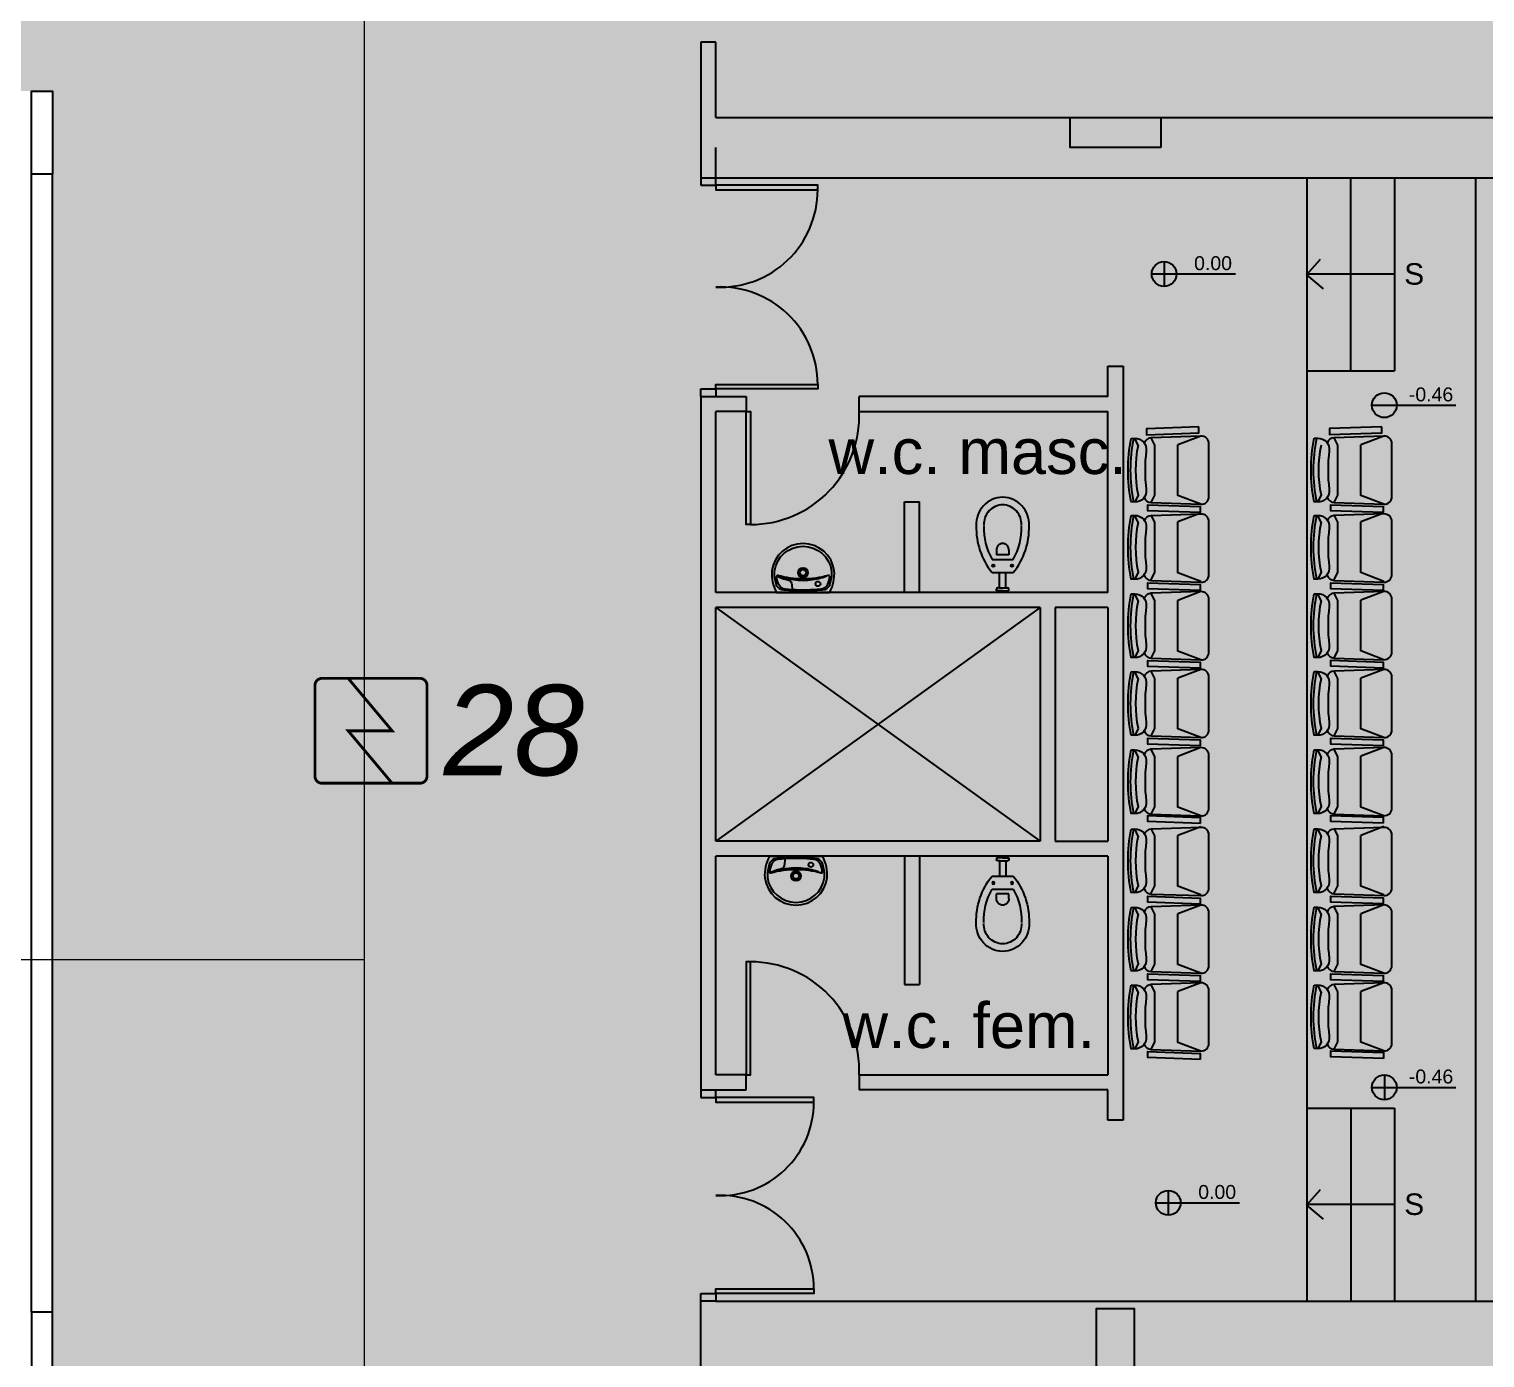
# Model space of a CAD drawing. Header units: metres. Extents: x -331 to 2982, y 362 to 2539.
# Drawn here: x 845.1 to 854.76, y 1879.49 to 1888.31 of the extents above; entities that cross this region are included whole.
import ezdxf
from ezdxf.enums import TextEntityAlignment as Align

# ---------------------------------------------------------------- set-up
doc = ezdxf.new("R2010")
doc.units = ezdxf.units.M
doc.layers.add('_corredores', color=251, linetype='Continuous', plot=False)
doc.layers.add('_salas', color=251, linetype='Continuous', plot=False)
for name, color, linetype in [('ALV', 251, 'Continuous'), ('Cota Nivel', 251, 'Continuous'), ('CX', 251, 'Continuous'), ('Det', 251, 'Continuous'), ('DET. FUMAÇA', 1, 'Continuous'), ('Div', 251, 'Continuous'), ('Est', 251, 'Continuous'), ('Mob', 251, 'Continuous'), ('Pis', 251, 'Continuous'), ('Texto_Salas', 251, 'Continuous'), ('vis', 251, 'Continuous')]:
    doc.layers.add(name, color=color, linetype=linetype)
doc.styles.add('ALESP1', font='arial.ttf')
doc.styles.add('DESTAQUE', font='arial.ttf', dxfattribs={"height": 0.4})
doc.styles.add('X3G_ENTITY_1416B9B4', font='arial.ttf', dxfattribs={"height": 0.6})

# ---------------------------------------------------------------- blocks, each defined once
blk = doc.blocks.new('Detector de fumaça')
at = {"layer": 'DET. FUMAÇA', "linetype": 'Continuous', "lineweight": 15, "const_width": 0.0187}
blk.add_lwpolyline([(774.5995, 539.8158), (775.2491, 539.8158, -0.414214), (775.2958, 539.769), (775.2958, 539.1669, -0.414214), (775.2491, 539.1202), (774.5995, 539.1202, -0.414214), (774.5527, 539.1669), (774.5527, 539.769, -0.414214)], format="xyb", close=True, dxfattribs=at)
blk.add_lwpolyline([(774.773, 539.8158), (775.0645, 539.468), (774.773, 539.468), (775.0645, 539.1202)], dxfattribs=at)
blk = doc.blocks.new('VASO')
at = {"layer": 'Mob'}
for p, q in [((302.3512, 172.4645), (302.3805, 172.4645)), ((302.3805, 172.4645), (302.3805, 172.3828)), ((302.4114, 172.3537), (302.4114, 172.4937)), ((302.4992, 172.3537), (302.4992, 172.4937)), ((302.5992, 172.4437), (302.4992, 172.4437)), ((302.5992, 172.4437), (302.5992, 172.4547)), ((302.5992, 172.4037), (302.5992, 172.4437)), ((302.6192, 172.464), (302.6085, 172.464)), ((302.6192, 172.4237), (302.6192, 172.464)), ((302.3512, 172.3828), (302.3805, 172.3828)), ((302.5992, 172.4037), (302.4992, 172.4037)), ((302.5992, 172.4037), (302.5992, 172.3927)), ((302.6192, 172.3834), (302.6085, 172.3834)), ((302.6192, 172.4237), (302.6192, 172.3834))]:
    blk.add_line(p, q, dxfattribs=at)
for centre in [(302.4529, 172.4856), (302.4529, 172.3617)]:
    blk.add_circle(centre, 0.00707, dxfattribs=at)
for centre, radius, start, end in [((302.1779, 172.4199), 0.1788, 86.68113, 178.79621), ((302.1779, 172.4199), 0.1288, 86.68113, 178.79621), ((302.205, 172.1343), 0.4644, 50.69789, 92.06371), ((302.205, 172.1343), 0.4144, 60.13245, 92.06371), ((302.3487, 172.4216), 0.043, 86.68113, 178.79621), ((302.6085, 172.4547), 0.00935, 90, 180), ((302.1779, 172.4274), 0.1788, 181.20379, 273.31887), ((302.1779, 172.4274), 0.1288, 181.20379, 273.31887), ((302.205, 172.7131), 0.4644, 267.93629, 309.30211), ((302.205, 172.7131), 0.4144, 267.93629, 299.86755), ((302.3487, 172.4257), 0.043, 181.20379, 273.31887), ((302.6085, 172.3927), 0.00935, 180, 270)]:
    blk.add_arc(centre, radius, start, end, dxfattribs=at)

msp = doc.modelspace()

# ---------------------------------------------------------------- hatches: boundary and pattern name
at = {"layer": '_corredores', "transparency": 33554508}
h = msp.add_hatch(color=256, dxfattribs=at)
h.dxf.hatch_style = 1
h.paths.add_polyline_path([(851.609, 1924.5443), (870.379, 1924.5443), (870.379, 1926.3801), (870.189, 1926.3801), (870.189, 1926.5771), (870.003, 1926.7643), (866.304, 1926.765), (866.2884, 1926.7315), (866.1838, 1926.8136), (865.4224, 1927.5743), (863.994, 1927.5743), (862.5655, 1927.5743), (861.7556, 1926.765), (861.72, 1926.765), (861.7164, 1926.7641), (861.7029, 1926.7629), (861.6849, 1926.7629), (858.0907, 1926.765), (857.744, 1926.4183), (857.3973, 1926.765), (853.8041, 1926.765), (853.7885, 1926.7315), (853.6838, 1926.8136), (852.9225, 1927.5743), (851.494, 1927.5743), (849.7475, 1927.5743), (849.7475, 1926.8143), (849.6075, 1926.8143), (849.6075, 1929.8943), (841.234, 1929.8943), (841.234, 1928.0543), (840.4741, 1928.0543), (840.4741, 1927.0961), (840.7559, 1926.8143), (840.3741, 1926.4325), (840.0415, 1926.765), (836.4344, 1926.765), (836.4187, 1926.7315), (836.3141, 1926.8136), (835.5527, 1927.5743), (834.1243, 1927.5743), (832.6959, 1927.5743), (831.8859, 1926.765), (831.8504, 1926.765), (831.8468, 1926.7641), (831.8333, 1926.7629), (831.8153, 1926.7629), (828.221, 1926.765), (827.8743, 1926.4183), (827.5277, 1926.765), (823.9339, 1926.765), (823.9183, 1926.7315), (823.8136, 1926.8136), (823.0523, 1927.5743), (821.6238, 1927.5743), (820.1954, 1927.5743), (819.3855, 1926.765), (819.3499, 1926.765), (819.3463, 1926.7641), (819.3328, 1926.7629), (819.3148, 1926.7629), (815.7205, 1926.765), (815.3739, 1926.4183), (815.0272, 1926.765), (811.4339, 1926.765), (811.4183, 1926.7315), (811.3137, 1926.8136), (810.5523, 1927.5743), (809.1239, 1927.5743), (807.6955, 1927.5743), (806.8855, 1926.765), (806.8499, 1926.765), (806.8464, 1926.7641), (806.8329, 1926.7629), (806.8149, 1926.7629), (803.2206, 1926.765), (802.8739, 1926.4183), (802.5273, 1926.765), (798.9339, 1926.765), (798.9183, 1926.7315), (798.8137, 1926.8136), (798.0523, 1927.5743), (796.6239, 1927.5743), (795.1955, 1927.5743), (794.3855, 1926.765), (794.3499, 1926.765), (794.3464, 1926.7641), (794.3329, 1926.7629), (794.3149, 1926.7629), (790.7206, 1926.765), (790.3739, 1926.4183), (790.0273, 1926.765), (786.434, 1926.765), (786.4184, 1926.7315), (786.3138, 1926.8136), (785.5524, 1927.5743), (784.124, 1927.5743), (782.6955, 1927.5743), (781.8856, 1926.765), (781.85, 1926.765), (781.8464, 1926.7641), (781.8329, 1926.7629), (781.8149, 1926.7629), (778.2207, 1926.765), (777.874, 1926.4183), (777.5273, 1926.765), (773.9341, 1926.765), (773.9185, 1926.7315), (773.8138, 1926.8136), (773.0525, 1927.5743), (771.624, 1927.5743), (770.1956, 1927.5743), (769.3857, 1926.765), (769.3501, 1926.765), (769.3465, 1926.7641), (769.333, 1926.7629), (769.315, 1926.7629), (765.615, 1926.7643), (765.429, 1926.5771), (765.429, 1926.3801), (765.239, 1926.3801), (765.239, 1924.5443), (770.084, 1924.5443), (770.084, 1914.6311), (770.394, 1914.6311), (770.394, 1905.5111), (765.009, 1905.5111), (765.009, 1910.8111), (763.809, 1910.8111), (763.809, 1905.5111), (755.909, 1905.5111), (755.909, 1910.8111), (754.809, 1910.8111), (754.809, 1905.5111), (746.059, 1905.5111), (746.059, 1901.8961), (748.429, 1901.8961), (748.429, 1903.5961), (748.029, 1903.5961), (748.029, 1903.7961), (754.454, 1903.7961), (754.454, 1903.5961), (754.129, 1903.5961), (754.129, 1901.8961), (754.454, 1901.8961), (754.454, 1901.6961), (754.454, 1901.1711), (757.954, 1901.1711), (757.954, 1903.5711), (757.954, 1903.7711), (768.009, 1903.7711), (768.009, 1903.7511), (768.814, 1903.7511), (768.814, 1895.7911), (767.984, 1895.7911), (767.984, 1895.7711), (762.344, 1895.7711), (761.069, 1895.7711), (761.069, 1893.0461), (754.154, 1893.0461), (752.479, 1893.0461), (752.479, 1860.5211), (752.479, 1859.0961), (752.479, 1857.6211), (754.079, 1857.6211), (754.079, 1860.5461), (753.904, 1860.5461), (753.904, 1863.4211), (754.169, 1863.4211), (754.169, 1887.6311), (760.804, 1887.6311), (760.804, 1887.7211), (768.909, 1887.7211), (770.309, 1887.7211), (771.909, 1887.7211), (773.009, 1887.7211), (775.859, 1887.7211), (775.859, 1886.6211), (777.159, 1886.6211), (777.159, 1887.7211), (788.759, 1887.7211), (788.759, 1886.6211), (790.059, 1886.6211), (790.059, 1887.7211), (802.309, 1887.7211), (804.009, 1887.7211), (844.959, 1887.7211), (844.959, 1887.8961), (845.259, 1887.8961), (845.259, 1887.5425), (845.259, 1863.2211), (807.109, 1863.2211), (807.109, 1860.6711), (807.109, 1860.5711), (806.5558, 1860.5711), (806.5558, 1858.7511), (806.5558, 1855.8711), (806.5558, 1855.1431), (807.9558, 1855.1431), (807.9558, 1857.1211), (809.134, 1857.1211), (809.134, 1860.6711), (845.259, 1860.6711), (845.259, 1855.9765), (846.384, 1855.9765), (846.384, 1856.8711), (846.034, 1856.8711), (846.034, 1856.9711), (846.434, 1856.9711), (846.434, 1860.6711), (849.184, 1860.6711), (849.184, 1856.9711), (849.584, 1856.9711), (849.584, 1856.8711), (849.234, 1856.8711), (849.234, 1855.9765), (850.459, 1855.9765), (850.459, 1860.6711), (859.459, 1860.6711), (859.459, 1863.2211), (849.559, 1863.2211), (849.559, 1888.2211), (849.659, 1888.2211), (849.659, 1887.7211), (854.289, 1887.7211), (854.289, 1895.6211), (859.259, 1895.6211), (859.259, 1905.5211), (857.359, 1905.5211), (857.359, 1905.6211), (858.034, 1905.6211), (858.034, 1908.2211), (853.709, 1908.2211), (853.709, 1908.1836), (853.609, 1908.1836), (853.609, 1910.1211), (850.859, 1910.1211), (850.8601, 1912.8611), (849.659, 1912.8611), (849.659, 1908.9211), (852.409, 1908.9211), (852.409, 1903.7711), (852.409, 1895.7011), (852.409, 1890.3711), (849.559, 1890.3711), (849.559, 1908.9211), (849.559, 1912.9611), (852.259, 1912.9611), (852.259, 1914.6311), (851.609, 1914.6311)])
h.paths.add_polyline_path([(845.929, 1914.6311), (846.006, 1914.6311), (846.006, 1905.5111), (844.999, 1905.5111), (844.999, 1909.9111), (845.009, 1910.8111), (843.809, 1910.8111), (843.809, 1905.5111), (835.009, 1905.5111), (835.009, 1910.8111), (833.809, 1910.8111), (833.809, 1905.5111), (825.009, 1905.5111), (825.009, 1910.8111), (823.809, 1910.8111), (823.809, 1905.5111), (815.009, 1905.5111), (815.009, 1910.8111), (813.809, 1910.8111), (813.809, 1905.5111), (805.009, 1905.5111), (805.009, 1910.8111), (803.809, 1910.8111), (803.809, 1905.5111), (795.009, 1905.5111), (795.009, 1910.8111), (793.809, 1910.8111), (793.809, 1905.5111), (785.009, 1905.5111), (785.009, 1910.8111), (783.809, 1910.8111), (783.809, 1905.5111), (775.009, 1905.5111), (775.009, 1910.8111), (773.979, 1910.8111), (773.979, 1905.5111), (773.194, 1905.5111), (773.194, 1914.6311), (773.124, 1914.6311), (773.1237, 1920.1113), (775.1443, 1920.1113), (775.1443, 1921.6113), (775.1243, 1921.6113), (775.1243, 1922.0313), (773.6243, 1922.0313), (773.6243, 1921.6113), (773.164, 1921.6113), (773.164, 1924.5443), (845.929, 1924.5432), (845.9294, 1921.6113), (845.4687, 1921.6113), (845.4687, 1922.0313), (843.9687, 1922.0313), (843.9687, 1921.6113), (843.9487, 1920.1113), (845.9287, 1920.1113)], flags=16)
h.paths.add_polyline_path([(851.494, 1926.4325), (851.1122, 1926.8143), (851.494, 1927.1962), (851.8758, 1926.8143)], flags=16)
h.paths.add_polyline_path([(845.244, 1926.4325), (844.8622, 1926.8143), (845.244, 1927.1962), (845.6258, 1926.8143)], flags=16)
h.paths.add_polyline_path([(845.119, 1903.8011), (845.119, 1895.8211), (845.259, 1895.8211), (845.259, 1890.3211), (839.659, 1890.3211), (775.859, 1890.3211), (772.984, 1890.3211), (772.984, 1895.7911), (771.754, 1895.7911), (771.754, 1903.7461), (773.099, 1903.7461), (773.099, 1903.8011)], flags=16)
h.paths.add_polyline_path([(834.506, 1926.8143), (834.1242, 1926.4325), (833.7424, 1926.8143), (834.1242, 1927.1962)], flags=16)
h.paths.add_polyline_path([(863.6122, 1926.8143), (863.994, 1927.1962), (864.3758, 1926.8143), (863.994, 1926.4325)], flags=16)
h.paths.add_polyline_path([(845.259, 1895.8211), (845.259, 1890.3211), (839.659, 1890.3211), (775.859, 1890.3211), (772.984, 1890.3211), (772.984, 1895.8211), (775.859, 1895.8211), (839.659, 1895.8211)], flags=0)
h.paths.add_polyline_path([(822.006, 1926.8143), (821.6242, 1926.4325), (821.2423, 1926.8143), (821.6242, 1927.1962)], flags=16)
h.paths.add_polyline_path([(809.5058, 1926.8143), (809.124, 1926.4325), (808.7422, 1926.8143), (809.124, 1927.1962)], flags=16)
h.paths.add_polyline_path([(797.0058, 1926.8143), (796.624, 1926.4325), (796.2422, 1926.8143), (796.624, 1927.1962)], flags=16)
h.paths.add_polyline_path([(784.5058, 1926.8143), (784.1239, 1926.4325), (783.7421, 1926.8143), (784.1239, 1927.1962)], flags=16)
h.paths.add_polyline_path([(772.0058, 1926.8143), (771.624, 1926.4325), (771.2422, 1926.8143), (771.624, 1927.1962)], flags=16)
edge = h.paths.add_edge_path(flags=16)
edge.add_line((767.5555, 1893.924), (767.4081, 1893.8207))
edge.add_line((767.4081, 1893.8207), (767.203, 1894.0651))
edge.add_line((767.203, 1894.0651), (766.3085, 1893.1706))
edge.add_arc((765.909, 1892.7711), 0.565, -45, 45, ccw=False)
edge.add_line((766.3085, 1892.3716), (767.203, 1891.4771))
edge.add_line((767.203, 1891.4771), (767.4081, 1891.7214))
edge.add_line((767.4081, 1891.7214), (767.5555, 1891.6182))
edge.add_arc((765.909, 1892.7711), 2.01, 35, 325, ccw=False)
h = msp.add_hatch(color=256, dxfattribs=at)
h.dxf.hatch_style = 1
h.paths.add_polyline_path([(859.259, 1895.6211), (854.289, 1895.6211), (854.289, 1887.7211), (859.259, 1887.7211)])
at = {"layer": '_salas', "transparency": 33554559}
h = msp.add_hatch(color=256, dxfattribs=at)
h.dxf.hatch_style = 1
h.paths.add_polyline_path([(850.459, 1855.9765), (849.234, 1855.9765), (849.234, 1856.8711), (849.584, 1856.8711), (849.584, 1856.9711), (846.034, 1856.9711), (846.034, 1856.8711), (846.384, 1856.8711), (846.384, 1855.9765), (845.259, 1855.9765), (845.259, 1852.5111), (850.459, 1852.5111)])
h.paths.add_polyline_path([(870.319, 1863.2211), (859.459, 1863.2211), (859.459, 1860.6711), (850.459, 1860.6711), (850.459, 1855.9765), (850.459, 1852.5111), (870.319, 1852.5111)])
h.paths.add_polyline_path([(854.819, 1871.0711), (866.984, 1871.0711), (866.984, 1871.7711), (854.819, 1871.7711), (854.819, 1879.1711), (866.984, 1879.1711), (866.984, 1879.8711), (854.819, 1879.8711), (854.819, 1887.3211), (870.319, 1887.3211), (870.319, 1887.7211), (849.659, 1887.7211), (849.659, 1888.2211), (849.559, 1888.2211), (849.559, 1863.2211), (859.459, 1863.2211), (870.319, 1863.2211), (870.319, 1863.6211), (854.819, 1863.6211)])
h.paths.add_polyline_path([(845.259, 1860.6711), (809.134, 1860.6711), (809.134, 1857.1211), (807.9558, 1857.1211), (807.9558, 1855.1431), (806.5558, 1855.1431), (806.5558, 1855.8711), (802.709, 1855.8711), (802.709, 1852.5111), (845.259, 1852.5111), (845.259, 1855.9765)])
h.paths.add_polyline_path([(802.709, 1858.7511), (806.5558, 1858.7511), (806.5558, 1859.7461), (794.809, 1859.7461), (794.809, 1866.5211), (794.609, 1866.5211), (794.609, 1850.7211), (794.809, 1850.7211), (794.809, 1852.5111), (802.709, 1852.5111), (802.709, 1855.8711)])
at = {"layer": 'Cota Nivel', "ltscale": 0.8}
h = msp.add_hatch(color=251, dxfattribs=at)
h.paths.add_polyline_path([(852.6316, 1886.683), (852.6316, 1886.7651, 0.414214), (852.5495, 1886.683)])
h.paths.add_polyline_path([(852.6316, 1886.6009, 0.414214), (852.7138, 1886.683), (852.6316, 1886.683)])
h = msp.add_hatch(color=251, dxfattribs=at)
h.paths.add_polyline_path([(854.0923, 1885.8124), (854.0923, 1885.8945, 0.414214), (854.0101, 1885.8124)])
h.paths.add_polyline_path([(854.0923, 1885.7303, 0.414214), (854.1744, 1885.8124), (854.0923, 1885.8124)])
h = msp.add_hatch(color=251, dxfattribs=at)
h.paths.add_polyline_path([(854.0923, 1881.2884), (854.0923, 1881.3705, 0.414214), (854.0101, 1881.2884)])
h.paths.add_polyline_path([(854.0923, 1881.2063, 0.414214), (854.1744, 1881.2884), (854.0923, 1881.2884)])
h = msp.add_hatch(color=251, dxfattribs=at)
h.paths.add_polyline_path([(852.659, 1880.5225), (852.659, 1880.6046, 0.414214), (852.5769, 1880.5225)])
h.paths.add_polyline_path([(852.659, 1880.4404, 0.414214), (852.7411, 1880.5225), (852.659, 1880.5225)])

# ---------------------------------------------------------------- linework, layer by layer
at = {"layer": 'ALV', "color": 251}
for p, q in [((849.659, 1888.2211), (849.559, 1888.2211)), ((849.559, 1888.2211), (849.559, 1887.3211)), ((849.659, 1887.7211), (849.659, 1888.2211)), ((849.659, 1887.7211), (870.299, 1887.7211)), ((849.659, 1887.3211), (849.659, 1887.5211)), ((845.119, 1879.7961), (845.119, 1887.3461)), ((845.259, 1879.7961), (845.259, 1887.3461)), ((849.559, 1887.3211), (849.659, 1887.3211)), ((849.559, 1887.3211), (849.659, 1887.3211)), ((849.559, 1887.3211), (849.659, 1887.3211)), ((849.559, 1887.3211), (849.659, 1887.3211)), ((849.659, 1887.3211), (870.299, 1887.3211)), ((852.259, 1885.8711), (852.259, 1886.0711)), ((852.259, 1886.0711), (852.359, 1886.0711)), ((849.659, 1879.8711), (866.984, 1879.8711))]:
    msp.add_line(p, q, dxfattribs=at)
at = {"layer": 'ALV', "color": 251, "linetype": 'ByBlock'}
for p, q in [((852.359, 1886.0711), (852.359, 1881.0711)), ((849.559, 1885.8711), (849.859, 1885.8711)), ((849.559, 1885.8711), (849.559, 1881.2711)), ((849.859, 1885.8711), (849.859, 1885.7711)), ((852.259, 1885.8711), (850.609, 1885.8711)), ((850.609, 1885.7711), (850.609, 1885.8711)), ((849.859, 1885.7711), (849.659, 1885.7711)), ((849.659, 1884.5711), (849.659, 1885.7711)), ((850.609, 1885.7711), (852.259, 1885.7711)), ((852.259, 1884.5711), (852.259, 1885.7711)), ((850.909, 1885.1711), (851.009, 1885.1711)), ((850.909, 1884.5711), (850.909, 1885.1711)), ((851.009, 1884.5711), (851.009, 1885.1711)), ((852.259, 1884.5711), (849.659, 1884.5711)), ((851.809, 1884.4711), (849.659, 1884.4711)), ((849.659, 1882.9211), (849.659, 1884.4711)), ((851.809, 1884.4711), (851.809, 1882.9211)), ((851.909, 1884.4711), (851.909, 1882.9211)), ((852.259, 1884.4711), (851.909, 1884.4711)), ((852.259, 1884.4711), (852.259, 1882.9211)), ((851.809, 1882.9211), (849.659, 1882.9211)), ((851.909, 1882.9211), (852.259, 1882.9211)), ((849.659, 1881.3711), (849.659, 1882.8211)), ((852.259, 1882.8211), (849.659, 1882.8211)), ((850.909, 1882.8211), (850.909, 1881.9711)), ((851.009, 1882.8211), (851.009, 1881.9711)), ((852.259, 1882.8211), (852.259, 1881.3711)), ((850.909, 1881.9711), (851.009, 1881.9711)), ((849.859, 1881.3711), (849.659, 1881.3711)), ((849.859, 1881.2711), (849.859, 1881.3711)), ((850.609, 1881.3711), (852.259, 1881.3711)), ((850.609, 1881.3711), (850.609, 1881.2711)), ((849.559, 1881.2711), (849.859, 1881.2711)), ((852.259, 1881.2711), (850.609, 1881.2711)), ((852.259, 1881.0711), (852.259, 1881.2711)), ((852.359, 1881.0711), (852.259, 1881.0711)), ((849.559, 1879.1711), (849.559, 1879.8711)), ((849.659, 1879.8711), (849.559, 1879.8711))]:
    msp.add_line(p, q, dxfattribs=at)
at = {"layer": 'Cota Nivel', "color": 251, "ltscale": 0.8}
for p, q in [((852.6316, 1886.7651), (852.6316, 1886.6009)), ((852.5495, 1886.683), (853.1048, 1886.683)), ((854.0101, 1885.8124), (854.5654, 1885.8124)), ((854.0101, 1881.2884), (854.5654, 1881.2884)), ((854.0923, 1881.3705), (854.0923, 1881.2063)), ((852.659, 1880.6046), (852.659, 1880.4404)), ((852.5769, 1880.5225), (853.1322, 1880.5225))]:
    msp.add_line(p, q, dxfattribs=at)
for centre in [(852.6316, 1886.683), (854.0923, 1885.8124), (854.0923, 1881.2884), (852.659, 1880.5225)]:
    msp.add_circle(centre, 0.0821, dxfattribs=at)
at = {"layer": 'CX', "color": 251, "linetype": 'ByBlock', "ltscale": 0.8}
for p, q in [((849.559, 1887.3211), (849.559, 1887.2711)), ((849.559, 1887.2711), (849.659, 1887.2711)), ((849.659, 1887.2711), (849.659, 1887.3211)), ((849.559, 1885.8711), (849.559, 1885.9211)), ((849.559, 1885.9211), (849.659, 1885.9211)), ((849.659, 1885.9211), (849.659, 1885.8711)), ((849.559, 1881.2711), (849.559, 1881.2211)), ((849.559, 1881.2211), (849.659, 1881.2211)), ((849.659, 1881.2211), (849.659, 1881.2711)), ((849.559, 1879.8711), (849.559, 1879.9211)), ((849.559, 1879.9211), (849.659, 1879.9211)), ((849.659, 1879.8711), (849.559, 1879.8711)), ((849.659, 1879.9211), (849.659, 1879.8711))]:
    msp.add_line(p, q, dxfattribs=at)
for points in [[(849.659, 1887.2711), (849.659, 1887.2411), (850.334, 1887.2411), (850.334, 1887.2711)], [(849.659, 1885.9211), (849.659, 1885.9511), (850.334, 1885.9511), (850.334, 1885.9211)], [(849.859, 1885.7711), (849.889, 1885.7711), (849.889, 1885.0211), (849.859, 1885.0211)], [(849.859, 1881.3711), (849.889, 1881.3711), (849.889, 1882.1211), (849.859, 1882.1211)], [(849.659, 1881.2211), (849.659, 1881.1911), (850.309, 1881.1911), (850.309, 1881.2211)], [(849.659, 1879.9211), (849.659, 1879.9511), (850.309, 1879.9511), (850.309, 1879.9211)]]:
    msp.add_lwpolyline(points, close=True, dxfattribs=at)
for centre, radius, start, end in [((849.6883, 1887.2411), 0.6457, 267.39609, 0), ((849.6883, 1885.9511), 0.6457, 0, 92.60391), ((849.889, 1885.7417), 0.7206, 270, 2.33828), ((849.889, 1881.4005), 0.7206, 357.66172, 90), ((849.6883, 1881.1911), 0.6207, 267.29362, 0), ((849.6883, 1879.9511), 0.6207, 0, 92.70638)]:
    msp.add_arc(centre, radius, start, end, dxfattribs=at)
at = {"layer": 'Det', "color": 251}
for p, q in [((851.809, 1884.4711), (849.659, 1882.9211)), ((849.659, 1884.4711), (851.809, 1882.9211))]:
    msp.add_line(p, q, dxfattribs=at)
at = {"layer": 'Div', "color": 150, "linetype": 'Continuous', "lineweight": 0}
for p, q in [((847.3272, 1892.6788), (847.3272, 1861.9122)), ((847.3272, 1882.1335), (808.4245, 1882.1335))]:
    msp.add_line(p, q, dxfattribs=at)
at = {"layer": 'Est', "color": 251}
for points in [[(845.119, 1887.3461), (845.119, 1887.8961), (845.259, 1887.8961), (845.259, 1887.3461)], [(852.609, 1887.5211), (852.009, 1887.5211), (852.009, 1887.7211), (852.609, 1887.7211)], [(845.119, 1879.2461), (845.259, 1879.2461), (845.259, 1879.7961), (845.119, 1879.7961)], [(852.184, 1879.2211), (852.184, 1879.8211), (852.434, 1879.8211), (852.434, 1879.2211)]]:
    msp.add_lwpolyline(points, close=True, dxfattribs=at)
at = {"layer": 'Mob', "color": 251, "linetype": 'ByBlock'}
for p, q in [((852.4592, 1885.546), (852.4365, 1885.5931)), ((852.5695, 1885.5471), (852.5457, 1885.5967)), ((852.5695, 1885.2159), (852.5695, 1885.5471)), ((852.8762, 1885.6076), (852.7233, 1885.5497)), ((853.7831, 1885.5478), (853.7593, 1885.5973)), ((853.7831, 1885.2166), (853.7831, 1885.5478)), ((854.0898, 1885.6082), (853.9369, 1885.5504)), ((852.4592, 1885.2171), (852.4365, 1885.17)), ((852.5457, 1885.1664), (852.5695, 1885.2159)), ((853.6727, 1885.2178), (853.6501, 1885.1707)), ((853.7593, 1885.1671), (853.7831, 1885.2166)), ((852.4592, 1885.0343), (852.4365, 1885.0814)), ((852.5695, 1885.0355), (852.5457, 1885.085)), ((852.8762, 1885.0959), (852.7233, 1885.0381)), ((853.6727, 1885.0349), (853.6501, 1885.082)), ((853.7831, 1885.0361), (853.7593, 1885.0856)), ((854.0898, 1885.0965), (853.9369, 1885.0387)), ((852.5695, 1884.7043), (852.5695, 1885.0355)), ((853.7831, 1884.7049), (853.7831, 1885.0361)), ((852.4592, 1884.7054), (852.4365, 1884.6584)), ((852.5457, 1884.6547), (852.5695, 1884.7043)), ((853.6727, 1884.7061), (853.6501, 1884.659)), ((853.7593, 1884.6554), (853.7831, 1884.7049)), ((850.0605, 1884.5711), (850.4117, 1884.5711)), ((852.4592, 1884.5145), (852.4365, 1884.5616)), ((852.5695, 1884.5157), (852.5457, 1884.5652)), ((852.8762, 1884.5761), (852.7233, 1884.5182)), ((853.6727, 1884.5151), (853.6501, 1884.5622)), ((853.7831, 1884.5163), (853.7593, 1884.5658)), ((854.0898, 1884.5767), (853.9369, 1884.5189)), ((852.5695, 1884.1845), (852.5695, 1884.5157)), ((853.7831, 1884.1851), (853.7831, 1884.5163)), ((852.4592, 1884.1856), (852.4365, 1884.1385)), ((852.5457, 1884.1349), (852.5695, 1884.1845)), ((853.6727, 1884.1863), (853.6501, 1884.1392)), ((853.7593, 1884.1356), (853.7831, 1884.1851)), ((852.4592, 1883.9984), (852.4365, 1884.0455)), ((852.5695, 1883.9996), (852.5457, 1884.0491)), ((852.5695, 1883.6684), (852.5695, 1883.9996)), ((852.8762, 1884.06), (852.7233, 1884.0022)), ((853.6727, 1883.999), (853.6501, 1884.0461)), ((853.7831, 1884.0002), (853.7593, 1884.0497)), ((853.7831, 1883.669), (853.7831, 1884.0002)), ((854.0898, 1884.0607), (853.9369, 1884.0028)), ((852.4592, 1883.6695), (852.4365, 1883.6225)), ((852.5457, 1883.6189), (852.5695, 1883.6684)), ((853.6727, 1883.6702), (853.6501, 1883.6231)), ((853.7593, 1883.6195), (853.7831, 1883.669)), ((852.4592, 1883.4797), (852.4365, 1883.5268)), ((852.5695, 1883.4809), (852.5457, 1883.5304)), ((852.8762, 1883.5413), (852.7233, 1883.4834)), ((853.6727, 1883.4803), (853.6501, 1883.5274)), ((853.7831, 1883.4815), (853.7593, 1883.531)), ((854.0898, 1883.5419), (853.9369, 1883.4841)), ((852.5695, 1883.1497), (852.5695, 1883.4809)), ((853.7831, 1883.1503), (853.7831, 1883.4815)), ((852.4592, 1883.1508), (852.4365, 1883.1037)), ((852.5457, 1883.1001), (852.5695, 1883.1497)), ((853.6727, 1883.1515), (853.6501, 1883.1044)), ((853.7593, 1883.1008), (853.7831, 1883.1503)), ((852.8762, 1883.0169), (852.7233, 1882.9591)), ((854.0898, 1883.0176), (853.9369, 1882.9597)), ((852.4592, 1882.9553), (852.4365, 1883.0024)), ((852.5695, 1882.9565), (852.5457, 1883.006)), ((852.5695, 1882.6253), (852.5695, 1882.9565)), ((853.6727, 1882.956), (853.6501, 1883.003)), ((853.7831, 1882.9571), (853.7593, 1883.0067)), ((853.7831, 1882.6259), (853.7831, 1882.9571)), ((850.0135, 1882.8211), (850.3647, 1882.8211)), ((852.4592, 1882.6265), (852.4365, 1882.5794)), ((852.5457, 1882.5758), (852.5695, 1882.6253)), ((853.6727, 1882.6271), (853.6501, 1882.58)), ((853.7593, 1882.5764), (853.7831, 1882.6259)), ((852.4592, 1882.4355), (852.4365, 1882.4826)), ((852.5695, 1882.4367), (852.5457, 1882.4862)), ((852.5695, 1882.1055), (852.5695, 1882.4367)), ((852.8762, 1882.4971), (852.7233, 1882.4393)), ((853.6727, 1882.4361), (853.6501, 1882.4832)), ((853.7831, 1882.4373), (853.7593, 1882.4868)), ((853.7831, 1882.1061), (853.7831, 1882.4373)), ((854.0898, 1882.4978), (853.9369, 1882.4399)), ((852.4592, 1882.1066), (852.4365, 1882.0596)), ((852.5457, 1882.056), (852.5695, 1882.1055)), ((853.6727, 1882.1073), (853.6501, 1882.0602)), ((853.7593, 1882.0566), (853.7831, 1882.1061)), ((852.4592, 1881.9194), (852.4365, 1881.9665)), ((852.5695, 1881.9206), (852.5457, 1881.9701)), ((852.8762, 1881.981), (852.7233, 1881.9232)), ((853.6727, 1881.9201), (853.6501, 1881.9672)), ((853.7831, 1881.9212), (853.7593, 1881.9708)), ((854.0898, 1881.9817), (853.9369, 1881.9238)), ((852.5695, 1881.5894), (852.5695, 1881.9206)), ((853.7831, 1881.59), (853.7831, 1881.9212)), ((853.7831, 1881.59), (853.7831, 1881.9212)), ((852.4592, 1881.5906), (852.4365, 1881.5435)), ((852.5457, 1881.5399), (852.5695, 1881.5894)), ((853.6727, 1881.5912), (853.6501, 1881.5441)), ((853.7593, 1881.5405), (853.7831, 1881.59))]:
    msp.add_line(p, q, dxfattribs=at)
for points in [[(852.8629, 1885.6687), (852.515, 1885.6568), (852.515, 1885.6171), (852.8629, 1885.6289)], [(854.0765, 1885.6693), (853.7285, 1885.6575), (853.7285, 1885.6177), (854.0765, 1885.6296)], [(852.8715, 1885.1001), (852.5235, 1885.1119), (852.5235, 1885.1516), (852.8715, 1885.1398)], [(852.8715, 1885.1001), (852.5235, 1885.1119), (852.5235, 1885.1516), (852.8715, 1885.1398)], [(854.085, 1885.1007), (853.7371, 1885.1126), (853.7371, 1885.1523), (854.085, 1885.1404)], [(854.085, 1885.1007), (853.7371, 1885.1126), (853.7371, 1885.1523), (854.085, 1885.1404)], [(852.8715, 1884.5833), (852.5235, 1884.5952), (852.5235, 1884.6349), (852.8715, 1884.623)], [(854.085, 1884.584), (853.7371, 1884.5958), (853.7371, 1884.6355), (854.085, 1884.6237)], [(852.8715, 1884.0686), (852.5235, 1884.0804), (852.5235, 1884.1202), (852.8715, 1884.1083)], [(852.8715, 1884.0686), (852.5235, 1884.0804), (852.5235, 1884.1202), (852.8715, 1884.1083)], [(854.085, 1884.0692), (853.7371, 1884.0811), (853.7371, 1884.1208), (854.085, 1884.1089)], [(854.085, 1884.0692), (853.7371, 1884.0811), (853.7371, 1884.1208), (854.085, 1884.1089)], [(852.8715, 1883.5525), (852.5235, 1883.5643), (852.5235, 1883.6041), (852.8715, 1883.5922)], [(852.8715, 1883.5525), (852.5235, 1883.5643), (852.5235, 1883.6041), (852.8715, 1883.5922)], [(854.085, 1883.5531), (853.7371, 1883.565), (853.7371, 1883.6047), (854.085, 1883.5929)], [(854.085, 1883.5531), (853.7371, 1883.565), (853.7371, 1883.6047), (854.085, 1883.5929)], [(852.8715, 1883.0394), (852.5235, 1883.0512), (852.5235, 1883.091), (852.8715, 1883.0791)], [(854.085, 1883.04), (853.7371, 1883.0519), (853.7371, 1883.0916), (854.085, 1883.0798)], [(852.8715, 1882.5043), (852.5235, 1882.5162), (852.5235, 1882.5559), (852.8715, 1882.5441)], [(854.085, 1882.505), (853.7371, 1882.5168), (853.7371, 1882.5566), (854.085, 1882.5447)], [(852.8715, 1881.9896), (852.5235, 1882.0014), (852.5235, 1882.0412), (852.8715, 1882.0293)], [(852.8715, 1881.9896), (852.5235, 1882.0014), (852.5235, 1882.0412), (852.8715, 1882.0293)], [(854.085, 1881.9902), (853.7371, 1882.0021), (853.7371, 1882.0418), (854.085, 1882.03)], [(854.085, 1881.9902), (853.7371, 1882.0021), (853.7371, 1882.0418), (854.085, 1882.03)], [(852.8715, 1881.4735), (852.5235, 1881.4854), (852.5235, 1881.5251), (852.8715, 1881.5132)], [(852.8715, 1881.4735), (852.5235, 1881.4854), (852.5235, 1881.5251), (852.8715, 1881.5132)], [(854.0856, 1881.4796), (853.7376, 1881.4914), (853.7376, 1881.5311), (854.0856, 1881.5193)]]:
    msp.add_lwpolyline(points, close=True, dxfattribs=at)
for points in [[(852.4138, 1885.5923), (852.4365, 1885.5931, -0.46106), (852.5129, 1885.5094, 0.062207), (852.5129, 1885.2537, -0.46106), (852.4365, 1885.17), (852.4138, 1885.1708, -0.102212)], [(853.6274, 1885.593), (853.6501, 1885.5937, -0.46106), (853.7265, 1885.51, 0.062207), (853.7265, 1885.2544, -0.46106), (853.6501, 1885.1707), (853.6274, 1885.1714, -0.102212)], [(852.4138, 1885.0806), (852.4365, 1885.0814, -0.46106), (852.5129, 1884.9977, 0.062207), (852.5129, 1884.742, -0.46106), (852.4365, 1884.6584), (852.4138, 1884.6591, -0.102212)], [(853.6274, 1885.0813), (853.6501, 1885.082, -0.46106), (853.7265, 1884.9983, 0.062207), (853.7265, 1884.7427, -0.46106), (853.6501, 1884.659), (853.6274, 1884.6597, -0.102212)], [(850.2369, 1884.5819, -0.019765), (850.1109, 1884.5868, -0.055725), (850.0929, 1884.5891, -0.26837), (850.0596, 1884.6251, -0.08527), (850.0477, 1884.7126, -0.373975), (850.2369, 1884.8771, -0.373975), (850.4261, 1884.7126, -0.08527), (850.4142, 1884.6251, -0.26837), (850.3809, 1884.5891, -0.055725), (850.3629, 1884.5868, -0.019765)], [(852.4138, 1884.5608), (852.4365, 1884.5616, -0.46106), (852.5129, 1884.4779, 0.062207), (852.5129, 1884.2222, -0.46106), (852.4365, 1884.1385), (852.4138, 1884.1393, -0.102212)], [(853.6274, 1884.5615), (853.6501, 1884.5622, -0.46106), (853.7265, 1884.4785, 0.062207), (853.7265, 1884.2229, -0.46106), (853.6501, 1884.1392), (853.6274, 1884.1399, -0.102212)], [(852.4138, 1884.0447), (852.4365, 1884.0455, -0.46106), (852.5129, 1883.9618, 0.062207), (852.5129, 1883.7061, -0.46106), (852.4365, 1883.6225), (852.4138, 1883.6232, -0.102212)], [(853.6274, 1884.0454), (853.6501, 1884.0461, -0.46106), (853.7265, 1883.9625, 0.062207), (853.7265, 1883.7068, -0.46106), (853.6501, 1883.6231), (853.6274, 1883.6239, -0.102212)], [(852.4138, 1883.526), (852.4365, 1883.5268, -0.46106), (852.5129, 1883.4431, 0.062207), (852.5129, 1883.1874, -0.46106), (852.4365, 1883.1037), (852.4138, 1883.1045, -0.102212)], [(853.6274, 1883.5267), (853.6501, 1883.5274, -0.46106), (853.7265, 1883.4437, 0.062207), (853.7265, 1883.1881, -0.46106), (853.6501, 1883.1044), (853.6274, 1883.1051, -0.102212)], [(852.4138, 1883.0017), (852.4365, 1883.0024, -0.46106), (852.5129, 1882.9187, 0.062207), (852.5129, 1882.6631, -0.46106), (852.4365, 1882.5794), (852.4138, 1882.5801, -0.102212)], [(853.6274, 1883.0023), (853.6501, 1883.003, -0.46106), (853.7265, 1882.9194, 0.062207), (853.7265, 1882.6637, -0.46106), (853.6501, 1882.58), (853.6274, 1882.5808, -0.102212)], [(850.1899, 1882.8103, 0.019765), (850.0639, 1882.8053, 0.055725), (850.0459, 1882.8031, 0.26837), (850.0126, 1882.7671, 0.08527), (850.0008, 1882.6796, 0.373975), (850.1899, 1882.5151, 0.373975), (850.3791, 1882.6796, 0.08527), (850.3672, 1882.7671, 0.26837), (850.3339, 1882.8031, 0.055725), (850.3159, 1882.8053, 0.019765)], [(852.4138, 1882.4818), (852.4365, 1882.4826, -0.46106), (852.5129, 1882.3989, 0.062207), (852.5129, 1882.1432, -0.46106), (852.4365, 1882.0596), (852.4138, 1882.0603, -0.102212)], [(853.6274, 1882.4825), (853.6501, 1882.4832, -0.46106), (853.7265, 1882.3996, 0.062207), (853.7265, 1882.1439, -0.46106), (853.6501, 1882.0602), (853.6274, 1882.061, -0.102212)], [(852.4138, 1881.9658), (852.4365, 1881.9665, -0.46106), (852.5129, 1881.8828, 0.062207), (852.5129, 1881.6272, -0.46106), (852.4365, 1881.5435), (852.4138, 1881.5442, -0.102212)], [(853.6274, 1881.9664), (853.6501, 1881.9672, -0.46106), (853.7265, 1881.8835, 0.062207), (853.7265, 1881.6278, -0.46106), (853.6501, 1881.5441), (853.6274, 1881.5449, -0.102212)]]:
    msp.add_lwpolyline(points, format="xyb", close=True, dxfattribs=at)
for points in [[(852.5002, 1885.202, 0.320836), (852.5457, 1885.1664), (852.8762, 1885.1555, 0.430564), (852.9286, 1885.2051), (852.9286, 1885.558, 0.430564), (852.8762, 1885.6076), (852.5457, 1885.5967, 0.320836), (852.5002, 1885.5611)], [(853.7137, 1885.2027, 0.320836), (853.7593, 1885.1671), (854.0898, 1885.1562, 0.430564), (854.1422, 1885.2057), (854.1422, 1885.5586, 0.430564), (854.0898, 1885.6082), (853.7593, 1885.5973, 0.320836), (853.7137, 1885.5617)], [(852.5002, 1884.6853, 0.320836), (852.5457, 1884.6497), (852.8762, 1884.6388, 0.430564), (852.9286, 1884.6884), (852.9286, 1885.0412, 0.430564), (852.8762, 1885.0908), (852.5457, 1885.0799, 0.320836), (852.5002, 1885.0443)], [(853.7137, 1884.6859, 0.320836), (853.7593, 1884.6503), (854.0898, 1884.6394, 0.430564), (854.1422, 1884.689), (854.1422, 1885.0419, 0.430564), (854.0898, 1885.0915), (853.7593, 1885.0806, 0.320836), (853.7137, 1885.045)], [(850.4115, 1884.6782, 0.557482), (850.4039, 1884.6834, -0.068592), (850.2999, 1884.6534, -0.02486), (850.2369, 1884.6485, -0.02486), (850.1739, 1884.6534, -0.068592), (850.0699, 1884.6834, 0.557482), (850.0623, 1884.6782)], [(850.4115, 1884.6782, -0.09339), (850.3989, 1884.6251, -0.281673), (850.3539, 1884.592, -0.022774), (850.2639, 1884.5864), (850.2369, 1884.5864), (850.2099, 1884.5864, -0.022774), (850.1199, 1884.592, -0.281673), (850.0749, 1884.6251, -0.09339), (850.0623, 1884.6782)], [(850.4043, 1884.6836, -0.072415), (850.2369, 1884.6602, -0.072415), (850.0695, 1884.6836)], [(850.0723, 1884.6822, 0.467154), (850.0749, 1884.6752, 0.039312), (850.142, 1884.6516, -0.320715), (850.1609, 1884.6314, -0.032811), (850.1649, 1884.5936)], [(852.5002, 1884.1705, 0.320836), (852.5457, 1884.1349), (852.8762, 1884.124, 0.430564), (852.9286, 1884.1736), (852.9286, 1884.5265, 0.430564), (852.8762, 1884.5761), (852.5457, 1884.5652, 0.320836), (852.5002, 1884.5296)], [(853.7137, 1884.1712, 0.320836), (853.7593, 1884.1356), (854.0898, 1884.1247, 0.430564), (854.1422, 1884.1743), (854.1422, 1884.5272, 0.430564), (854.0898, 1884.5767), (853.7593, 1884.5658, 0.320836), (853.7137, 1884.5302)], [(852.5002, 1883.6545, 0.320836), (852.5457, 1883.6189), (852.8762, 1883.6079, 0.430564), (852.9286, 1883.6575), (852.9286, 1884.0104, 0.430564), (852.8762, 1884.06), (852.5457, 1884.0491, 0.320836), (852.5002, 1884.0135)], [(853.7137, 1883.6551, 0.320836), (853.7593, 1883.6195), (854.0898, 1883.6086, 0.430564), (854.1422, 1883.6582), (854.1422, 1884.0111, 0.430564), (854.0898, 1884.0607), (853.7593, 1884.0497, 0.320836), (853.7137, 1884.0141)], [(852.5002, 1883.1357, 0.320836), (852.5457, 1883.1001), (852.8762, 1883.0892, 0.430564), (852.9286, 1883.1388), (852.9286, 1883.4917, 0.430564), (852.8762, 1883.5413), (852.5457, 1883.5304, 0.320836), (852.5002, 1883.4948)], [(853.7137, 1883.1364, 0.320836), (853.7593, 1883.1008), (854.0898, 1883.0899, 0.430564), (854.1422, 1883.1395), (854.1422, 1883.4923, 0.430564), (854.0898, 1883.5419), (853.7593, 1883.531, 0.320836), (853.7137, 1883.4954)], [(852.5002, 1882.6063, 0.320836), (852.5457, 1882.5707), (852.8762, 1882.5598, 0.430564), (852.9286, 1882.6094), (852.9286, 1882.9623, 0.430564), (852.8762, 1883.0119), (852.5457, 1883.0009, 0.320836), (852.5002, 1882.9653)], [(853.7137, 1882.6069, 0.320836), (853.7593, 1882.5713), (854.0898, 1882.5604, 0.430564), (854.1422, 1882.61), (854.1422, 1882.9629, 0.430564), (854.0898, 1883.0125), (853.7593, 1883.0016, 0.320836), (853.7137, 1882.966)], [(850.3645, 1882.714, 0.09339), (850.3519, 1882.7671, 0.281673), (850.3069, 1882.8001, 0.022774), (850.2169, 1882.8058), (850.1899, 1882.8058), (850.1629, 1882.8058, 0.022774), (850.0729, 1882.8001, 0.281673), (850.0279, 1882.7671, 0.09339), (850.0154, 1882.714)], [(850.3645, 1882.714, -0.557482), (850.3569, 1882.7088, 0.068592), (850.2529, 1882.7387, 0.02486), (850.1899, 1882.7437, 0.02486), (850.1269, 1882.7387, 0.068592), (850.023, 1882.7088, -0.557482), (850.0154, 1882.714)], [(850.3574, 1882.7086, 0.072415), (850.1899, 1882.732, 0.072415), (850.0225, 1882.7086)], [(850.0253, 1882.7099, -0.467154), (850.0279, 1882.717, -0.039312), (850.095, 1882.7405, 0.320715), (850.1139, 1882.7608, 0.032811), (850.1179, 1882.7986)], [(852.5002, 1882.0916, 0.320836), (852.5457, 1882.056), (852.8762, 1882.045, 0.430564), (852.9286, 1882.0946), (852.9286, 1882.4475, 0.430564), (852.8762, 1882.4971), (852.5457, 1882.4862, 0.320836), (852.5002, 1882.4506)], [(853.7137, 1882.0922, 0.320836), (853.7593, 1882.0566), (854.0898, 1882.0457, 0.430564), (854.1422, 1882.0953), (854.1422, 1882.4482, 0.430564), (854.0898, 1882.4978), (853.7593, 1882.4868, 0.320836), (853.7137, 1882.4512)], [(852.5002, 1881.5755, 0.320836), (852.5457, 1881.5399), (852.8762, 1881.529, 0.430564), (852.9286, 1881.5785), (852.9286, 1881.9314, 0.430564), (852.8762, 1881.981), (852.5457, 1881.9701, 0.320836), (852.5002, 1881.9345)], [(853.7137, 1881.5761, 0.320836), (853.7593, 1881.5405), (854.0898, 1881.5296, 0.430564), (854.1422, 1881.5792), (854.1422, 1881.9321, 0.430564), (854.0898, 1881.9817), (853.7593, 1881.9708, 0.320836), (853.7137, 1881.9352)]]:
    msp.add_lwpolyline(points, format="xyb", dxfattribs=at)
for points in [[(852.8762, 1885.1555), (852.7233, 1885.2134), (852.7233, 1885.5497)], [(854.0898, 1885.1562), (853.9369, 1885.214), (853.9369, 1885.5504)], [(852.8762, 1884.6438), (852.7233, 1884.7017), (852.7233, 1885.0381)], [(854.0898, 1884.6445), (853.9369, 1884.7023), (853.9369, 1885.0387)], [(852.8762, 1884.124), (852.7233, 1884.1819), (852.7233, 1884.5182)], [(854.0898, 1884.1247), (853.9369, 1884.1825), (853.9369, 1884.5189)], [(852.8762, 1883.6079), (852.7233, 1883.6658), (852.7233, 1884.0022)], [(854.0898, 1883.6086), (853.9369, 1883.6664), (853.9369, 1884.0028)], [(852.8762, 1883.0892), (852.7233, 1883.1471), (852.7233, 1883.4834)], [(854.0898, 1883.0899), (853.9369, 1883.1477), (853.9369, 1883.4841)], [(852.8762, 1882.5649), (852.7233, 1882.6227), (852.7233, 1882.9591)], [(854.0898, 1882.5655), (853.9369, 1882.6233), (853.9369, 1882.9597)], [(852.8762, 1882.045), (852.7233, 1882.1029), (852.7233, 1882.4393)], [(854.0898, 1882.0457), (853.9369, 1882.1035), (853.9369, 1882.4399)], [(852.8762, 1881.529), (852.7233, 1881.5868), (852.7233, 1881.9232)], [(854.0898, 1881.5296), (853.9369, 1881.5875), (853.9369, 1881.9238)]]:
    msp.add_lwpolyline(points, dxfattribs=at)
for centre, radius in [((850.2369, 1884.7016), 0.0328), ((850.2369, 1884.7016), 0.0203), ((850.3359, 1884.6278), 0.0158), ((850.2889, 1882.7644), 0.0158), ((850.1899, 1882.6906), 0.0328), ((850.1899, 1882.6906), 0.0203)]:
    msp.add_circle(centre, radius, dxfattribs=at)
for centre, radius, start, end in [((853.4306, 1885.3816), 1.0234, 168.08873, 191.9159), ((853.2355, 1885.3815), 0.7936, 168.04144, 191.95856), ((854.6442, 1885.3822), 1.0234, 168.08873, 191.9159), ((854.449, 1885.3822), 0.7936, 168.04144, 191.95856), ((853.4306, 1884.8699), 1.0234, 168.08873, 191.9159), ((854.6442, 1884.8706), 1.0234, 168.08873, 191.9159), ((853.2355, 1884.8699), 0.7936, 168.04144, 191.95856), ((854.449, 1884.8705), 0.7936, 168.04144, 191.95856), ((850.2369, 1884.6861), 0.209, 90, 172.01817), ((850.2369, 1884.6861), 0.209, 7.98183, 90), ((850.2948, 1884.6961), 0.2656, 175.90608, 208.08772), ((850.179, 1884.6961), 0.2656, 332.26469, 4.09392), ((850.0621, 1884.5738), 0.0027, 207.73531, 270), ((850.4117, 1884.5738), 0.0027, 270, 332.26469), ((853.4306, 1884.3501), 1.0234, 168.08873, 191.9159), ((854.6442, 1884.3507), 1.0234, 168.08873, 191.9159), ((853.2355, 1884.3501), 0.7936, 168.04144, 191.95856), ((854.449, 1884.3507), 0.7936, 168.04144, 191.95856), ((853.4306, 1883.834), 1.0234, 168.08873, 191.9159), ((853.2355, 1883.834), 0.7936, 168.04144, 191.95856), ((854.6442, 1883.8347), 1.0234, 168.08873, 191.9159), ((854.449, 1883.8346), 0.7936, 168.04144, 191.95856), ((853.4306, 1883.3153), 1.0234, 168.08873, 191.9159), ((854.6442, 1883.3159), 1.0234, 168.08873, 191.9159), ((853.2355, 1883.3153), 0.7936, 168.04144, 191.95856), ((854.449, 1883.3159), 0.7936, 168.04144, 191.95856), ((853.4306, 1882.7909), 1.0234, 168.08873, 191.9159), ((853.2355, 1882.7909), 0.7936, 168.04144, 191.95856), ((854.6442, 1882.7916), 1.0234, 168.08873, 191.9159), ((854.449, 1882.7915), 0.7936, 168.04144, 191.95856), ((850.2478, 1882.696), 0.2656, 151.91228, 184.09392), ((850.0152, 1882.8184), 0.0027, 90, 152.26469), ((850.3647, 1882.8184), 0.0027, 27.73531, 90), ((850.132, 1882.696), 0.2656, 355.90608, 27.73531), ((850.1899, 1882.7061), 0.209, 187.98183, 270), ((850.1899, 1882.7061), 0.209, 270, 352.01817), ((853.4306, 1882.2711), 1.0234, 168.08873, 191.9159), ((853.2355, 1882.2711), 0.7936, 168.04144, 191.95856), ((854.6442, 1882.2718), 1.0234, 168.08873, 191.9159), ((854.449, 1882.2717), 0.7936, 168.04144, 191.95856), ((853.4306, 1881.755), 1.0234, 168.08873, 191.9159), ((854.6442, 1881.7557), 1.0234, 168.08873, 191.9159), ((853.2355, 1881.755), 0.7936, 168.04144, 191.95856), ((854.449, 1881.7556), 0.7936, 168.04144, 191.95856), ((854.449, 1881.7556), 0.7936, 168.04144, 191.95856)]:
    msp.add_arc(centre, radius, start, end, dxfattribs=at)
at = {"layer": 'Pis', "color": 251}
for p, q in [((853.579, 1887.3211), (853.579, 1879.8711)), ((853.869, 1886.0411), (853.869, 1887.3211)), ((854.159, 1887.3211), (854.159, 1886.0411)), ((853.5754, 1886.6772), (853.6696, 1886.7812)), ((853.5754, 1886.6772), (853.6868, 1886.584)), ((854.159, 1886.6811), (853.579, 1886.6811)), ((853.579, 1886.0411), (854.159, 1886.0411)), ((853.579, 1881.1511), (854.159, 1881.1511)), ((853.869, 1881.1511), (853.869, 1879.8711)), ((854.159, 1881.1511), (854.159, 1879.8711)), ((853.5754, 1880.5072), (853.6696, 1880.6112)), ((853.5754, 1880.5072), (853.6868, 1880.414)), ((854.159, 1880.5111), (853.579, 1880.5111))]:
    msp.add_line(p, q, dxfattribs=at)
at = {"layer": 'vis', "color": 251}
msp.add_line((854.699, 1879.8711), (854.699, 1887.3211), dxfattribs=at)

# ---------------------------------------------------------------- block references
at = {"layer": 'DET. FUMAÇA', "linetype": 'Continuous', "lineweight": 0}
msp.add_blockref('Detector de fumaça', (72.447, 1344.1852), dxfattribs=at)
at = {"layer": 'Mob', "color": 251, "linetype": 'ByBlock', "rotation": 270}
msp.add_blockref('VASO', (679.1371, 2187.2016), dxfattribs=at)
at = {"layer": 'Mob', "color": 251, "linetype": 'ByBlock', "xscale": -1, "rotation": 270}
msp.add_blockref('VASO', (679.1371, 1580.1906), dxfattribs=at)

# ---------------------------------------------------------------- texts
at = {"layer": 'Cota Nivel', "color": 251, "ltscale": 0.8, "style": 'ALESP1'}
for s, p in [('0.00', (852.8306, 1886.7087)), ('-0.46', (854.2549, 1885.8382)), ('-0.46', (854.2549, 1881.3141)), ('0.00', (852.8579, 1880.5483))]:
    msp.add_text(s, height=0.09238, dxfattribs=at).set_placement(p)
at = {"layer": 'Div', "color": 5, "linetype": 'Continuous', "lineweight": 0, "true_color": 0x0000ff, "insert": (847.8534, 1883.9578), "char_height": 0.6, "attachment_point": 1, "style": 'X3G_ENTITY_1416B9B4'}
msp.add_mtext_dynamic_manual_height_columns('{\\fArial|b0|i1|c0|p34;28}', width=13.318804, gutter_width=2.5, heights=[0], dxfattribs=at)
at = {"layer": 'Pis', "color": 251, "style": 'ALESP1'}
for p in [(854.2236, 1886.612), (854.2236, 1880.442)]:
    msp.add_text('S', height=0.1426, dxfattribs=at).set_placement(p)
at = {"layer": 'Texto_Salas', "color": 251, "linetype": 'ByBlock', "style": 'DESTAQUE'}
for s, p in [('w.c. masc.', (851.3951, 1885.3562)), ('w.c. fem.', (851.3364, 1881.5494))]:
    msp.add_text(s, height=0.3, dxfattribs=at).set_placement(p, align=Align.CENTER)

doc.saveas('drawing.dxf')
